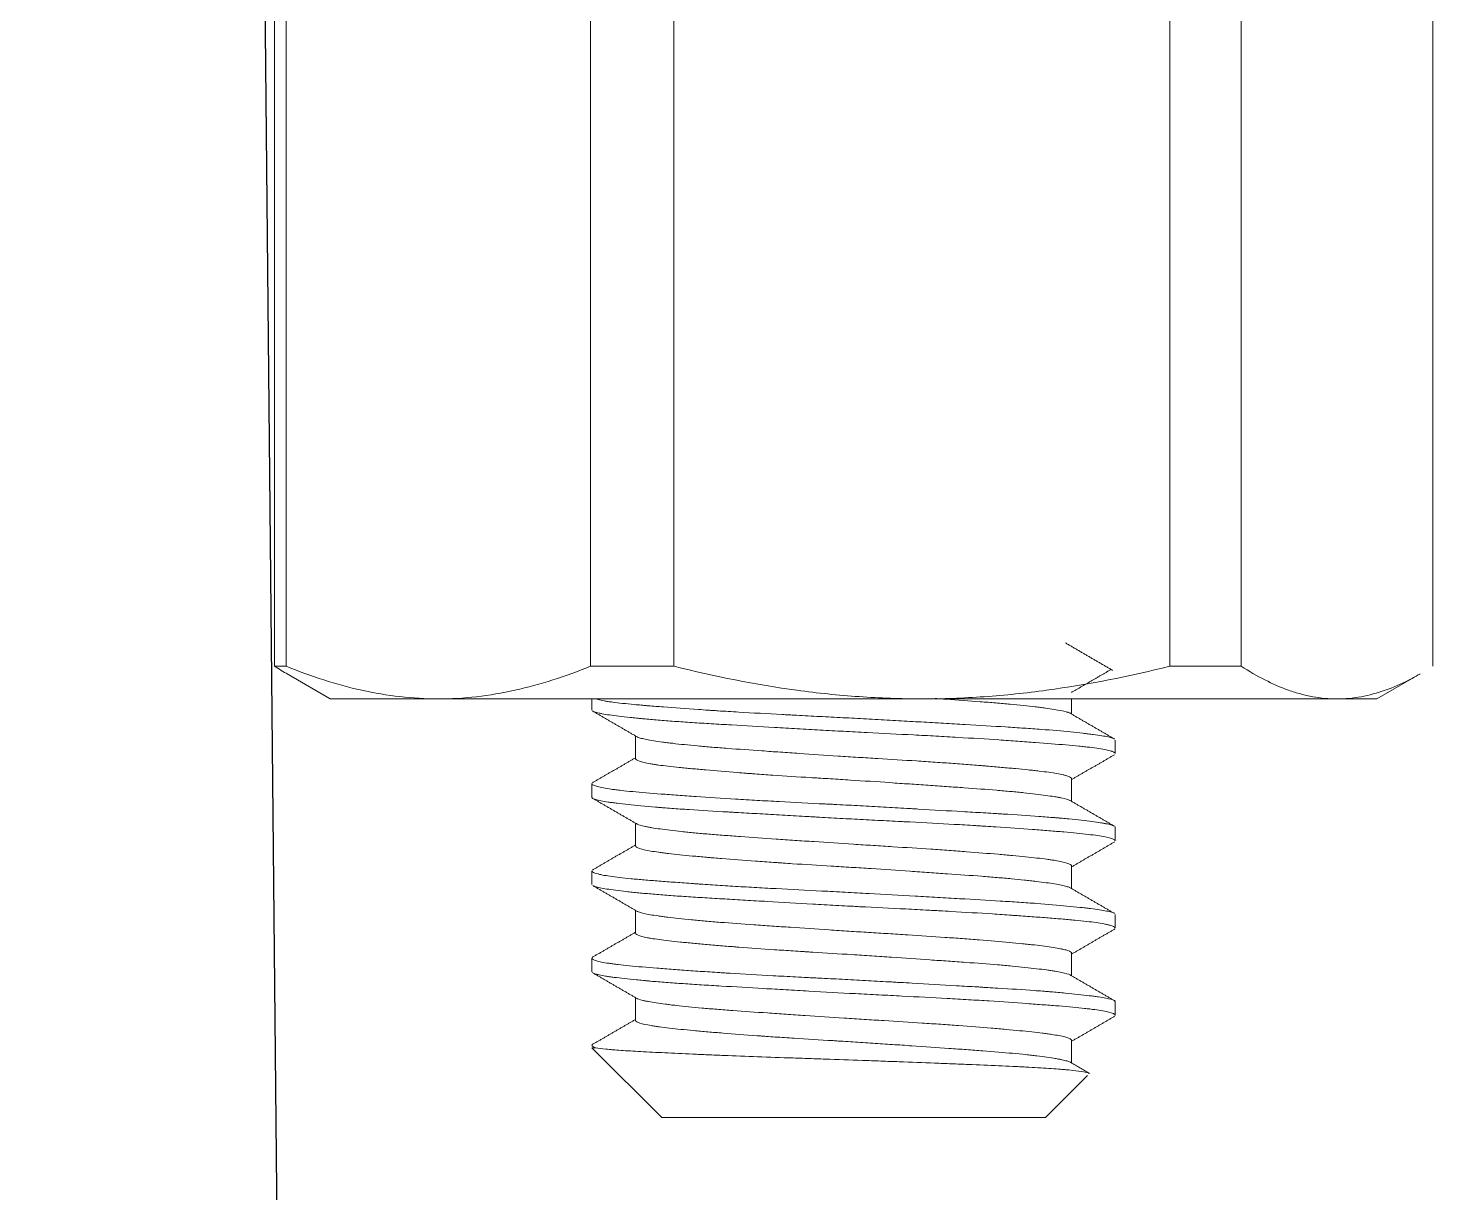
# Model space of a CAD drawing. Header units: millimetres. Extents: x 296 to 1136, y 93 to 687.
# Drawn here: x 674.42 to 690.7, y 269.97 to 283.32 of the extents above; entities that cross this region are included whole.
import ezdxf

# ---------------------------------------------------------------- set-up
doc = ezdxf.new("R2010")
doc.units = ezdxf.units.MM
doc.header["$LTSCALE"] = 0.75
doc.layers.add('DIM', color=3, linetype='Continuous')
doc.styles.get("Standard").update_dxf_attribs({"font": 'arial.ttf'})
doc.dimstyles.new('사본 ISO-25', dxfattribs={"dimtxt": 6, "dimasz": 6, "dimexe": 2.1, "dimexo": 2.1, "dimgap": 2, "dimtad": 1, "dimtih": 1, "dimtoh": 1, "dimdec": 1, "dimdsep": 46, "dimtxsty": 'Standard', "dimcen": 0, "dimclrd": 3, "dimclre": 3, "dimclrt": 4, "dimazin": 2, "dimtp": 0.1, "dimtm": 0.1, "dimtfac": 0.714286, "dimtdec": 1, "dimtmove": 0, "dimatfit": 3, "dimfxl": 1, "dimarcsym": 0})

msp = doc.modelspace()

# ---------------------------------------------------------------- linework, layer by layer
at = {"color": 7, "linetype": 'Continuous', "lineweight": 18}
for p, q in [((677.236, 276.006), (677.236, 295.256)), ((677.371, 276.006), (677.371, 295.256)), ((680.86, 276.006), (680.86, 295.256)), ((681.814, 276.006), (681.814, 295.256)), ((687.501, 276.006), (687.501, 295.256)), ((688.321, 276.006), (688.321, 295.256)), ((690.518, 276.006), (690.518, 295.256)), ((677.236, 276.006), (677.371, 276.006)), ((680.86, 276.006), (681.814, 276.006)), ((687.501, 276.006), (688.321, 276.006)), ((677.877, 275.631), (677.381, 275.917)), ((690.372, 275.917), (689.877, 275.631)), ((679.115, 275.631), (677.877, 275.631)), ((684.658, 275.631), (679.115, 275.631)), ((680.877, 275.503), (680.877, 275.631)), ((689.419, 275.631), (684.658, 275.631)), ((686.377, 275.631), (686.377, 275.456)), ((689.419, 275.631), (689.877, 275.631)), ((681.377, 274.948), (681.377, 275.206)), ((686.877, 275.159), (686.877, 275.004)), ((686.377, 274.715), (686.377, 274.456)), ((680.877, 274.503), (680.877, 274.658)), ((681.377, 273.947), (681.377, 274.206)), ((686.877, 274.159), (686.877, 274.003)), ((680.877, 273.504), (680.877, 273.659)), ((686.377, 273.715), (686.377, 273.456)), ((681.377, 272.948), (681.377, 273.206)), ((686.877, 273.158), (686.877, 273.004)), ((680.877, 272.503), (680.877, 272.659)), ((686.377, 272.714), (686.377, 272.456)), ((681.377, 271.947), (681.377, 272.206)), ((686.877, 272.159), (686.877, 272.004)), ((681.677, 270.831), (680.877, 271.631)), ((680.877, 271.631), (680.921, 271.631)), ((686.377, 271.715), (686.377, 271.456)), ((686.559, 271.313), (686.077, 270.831)), ((683.877, 270.831), (681.677, 270.831)), ((686.077, 270.831), (683.877, 270.831))]:
    msp.add_line(p, q, dxfattribs=at)
for points, degree in [([(686.306, 276.273), (686.576, 276.115), (686.847, 275.958)], 2), ([(677.389, 275.913), (677.338, 275.942), (677.287, 275.973), (677.236, 276.006)], 3), ([(686.829, 275.968), (686.603, 275.837), (686.377, 275.706)], 2), ([(681.396, 275.195), (681.139, 275.344), (680.881, 275.493)], 2), ([(686.354, 275.47), (686.611, 275.32), (686.868, 275.171)], 2), ([(680.883, 274.67), (681.13, 274.813), (681.377, 274.956)], 2), ([(686.867, 274.991), (686.622, 274.848), (686.377, 274.706)], 2), ([(681.394, 274.196), (681.137, 274.345), (680.88, 274.494)], 2), ([(686.36, 274.466), (686.618, 274.316), (686.875, 274.167)], 2), ([(680.882, 273.669), (681.129, 273.813), (681.377, 273.956)], 2), ([(686.874, 273.994), (686.626, 273.85), (686.377, 273.706)], 2), ([(681.401, 273.192), (681.143, 273.342), (680.886, 273.491)], 2), ([(686.353, 273.47), (686.61, 273.321), (686.867, 273.172)], 2), ([(680.88, 272.668), (681.129, 272.812), (681.377, 272.956)], 2), ([(686.872, 272.993), (686.624, 272.849), (686.377, 272.706)], 2), ([(681.393, 272.196), (681.136, 272.346), (680.879, 272.495)], 2), ([(686.36, 272.466), (686.617, 272.317), (686.875, 272.167)], 2), ([(680.885, 271.671), (681.131, 271.814), (681.377, 271.956)], 2), ([(686.87, 271.992), (686.623, 271.849), (686.377, 271.706)], 2), ([(686.355, 271.469), (686.563, 271.348)], 1)]:
    msp.add_open_spline(points, degree=degree, dxfattribs=at)
for points, knots in [([(677.371, 276.006), (677.658, 275.889), (677.947, 275.794), (678.383, 275.698), (678.529, 275.673), (678.821, 275.64), (678.968, 275.631), (679.115, 275.631)], [0, 0, 0, 0, 0.5, 0.5, 0.75, 0.75, 1, 1, 1, 1]), ([(679.115, 275.631), (679.261, 275.631), (679.408, 275.639), (679.702, 275.673), (679.849, 275.698), (680.286, 275.795), (680.574, 275.889), (680.86, 276.006)], [0, 0, 0, 0, 0.25, 0.25, 0.5, 0.5, 1, 1, 1, 1]), ([(681.814, 276.006), (682.283, 275.889), (682.754, 275.794), (683.464, 275.698), (683.702, 275.673), (684.179, 275.64), (684.418, 275.631), (684.658, 275.631)], [0, 0, 0, 0, 0.5, 0.5, 0.75, 0.75, 1, 1, 1, 1]), ([(684.658, 275.631), (684.896, 275.631), (685.135, 275.639), (685.615, 275.673), (685.853, 275.698), (686.565, 275.795), (687.035, 275.889), (687.501, 276.006)], [0, 0, 0, 0, 0.25, 0.25, 0.5, 0.5, 1, 1, 1, 1]), ([(689.419, 275.631), (689.327, 275.631), (689.235, 275.639), (689.096, 275.665), (689.05, 275.675), (688.98, 275.694), (688.957, 275.7), (688.911, 275.715), (688.703, 275.784), (688.499, 275.89), (688.321, 276.006)], [0, 0, 0, 0, 0.25, 0.25, 0.375, 0.375, 0.4375, 0.4375, 0.5, 1, 1, 1, 1]), ([(689.419, 275.631), (689.511, 275.631), (689.604, 275.639), (689.787, 275.673), (689.879, 275.697), (690.062, 275.762), (690.154, 275.802), (690.268, 275.86), (690.291, 275.872), (690.33, 275.893), (690.347, 275.903), (690.364, 275.912)], [0, 0, 0, 0, 0.291365, 0.291365, 0.582729, 0.582729, 0.874094, 0.874094, 0.946935, 0.946935, 1, 1, 1, 1]), ([(686.86, 275.176), (686.856, 275.178), (686.851, 275.18), (686.833, 275.186), (686.816, 275.191), (686.753, 275.204), (686.697, 275.213), (686.607, 275.225), (686.588, 275.228), (686.548, 275.232), (686.527, 275.235), (686.462, 275.242), (686.415, 275.247), (686.266, 275.262), (686.153, 275.272), (685.996, 275.284), (685.964, 275.286), (685.898, 275.291), (685.865, 275.293), (685.763, 275.3), (685.693, 275.305), (685.475, 275.318), (685.321, 275.327), (685.116, 275.339), (685.075, 275.342), (684.992, 275.346), (684.951, 275.349), (684.825, 275.356), (684.654, 275.366), (684.48, 275.376), (684.348, 275.383), (684.303, 275.386), (684.214, 275.391), (684.169, 275.393), (684.034, 275.401), (683.945, 275.406), (683.766, 275.415), (683.588, 275.424), (683.411, 275.433), (683.278, 275.44), (683.234, 275.442), (683.168, 275.446), (683.146, 275.447), (683.103, 275.449), (683.081, 275.45), (682.886, 275.461), (682.72, 275.47), (682.479, 275.484), (682.401, 275.489), (682.304, 275.495), (682.285, 275.497), (682.247, 275.499), (682.228, 275.5), (682.172, 275.504), (682.135, 275.507), (681.954, 275.519), (681.821, 275.529), (681.637, 275.543), (681.578, 275.548), (681.508, 275.553), (681.494, 275.554), (681.467, 275.557), (681.427, 275.56), (681.389, 275.564), (681.266, 275.575), (681.183, 275.584), (681.096, 275.596), (681.071, 275.599), (681.048, 275.603), (681.033, 275.606), (681.026, 275.607), (680.992, 275.613), (680.968, 275.618), (680.938, 275.626), (680.928, 275.629), (680.919, 275.632)], [0, 0, 0, 0, 0.01325, 0.01325, 0.0445, 0.0445, 0.107, 0.107, 0.122625, 0.122625, 0.13825, 0.13825, 0.1695, 0.1695, 0.232, 0.232, 0.247625, 0.247625, 0.26325, 0.26325, 0.2945, 0.2945, 0.357, 0.357, 0.372625, 0.372625, 0.38825, 0.38825, 0.4195, 0.45075, 0.45075, 0.466375, 0.466375, 0.482, 0.482, 0.51325, 0.51325, 0.5445, 0.57575, 0.57575, 0.591375, 0.591375, 0.599187, 0.599187, 0.607, 0.607, 0.6695, 0.6695, 0.70075, 0.70075, 0.708562, 0.708562, 0.716375, 0.716375, 0.732, 0.732, 0.7945, 0.7945, 0.82575, 0.82575, 0.833562, 0.833562, 0.841375, 0.857, 0.857, 0.9195, 0.9195, 0.935125, 0.942938, 0.942938, 0.95075, 0.95075, 0.982, 0.982, 1, 1, 1, 1]), ([(686.357, 275.468), (686.356, 275.468), (686.356, 275.468), (686.35, 275.471), (686.344, 275.473), (686.334, 275.477), (686.331, 275.478), (686.323, 275.48), (686.319, 275.481), (686.281, 275.492), (686.234, 275.501), (686.145, 275.515), (686.112, 275.52), (686.057, 275.528), (686.038, 275.53), (685.999, 275.535), (685.979, 275.538), (685.873, 275.55), (685.778, 275.56), (685.62, 275.575), (685.565, 275.58), (685.449, 275.589), (685.389, 275.594), (685.203, 275.608), (685.073, 275.617), (684.901, 275.629), (684.866, 275.631), (684.824, 275.634), (684.817, 275.635), (684.811, 275.635)], [0, 0, 0, 0, 0.004806, 0.004806, 0.047732, 0.047732, 0.069195, 0.069195, 0.090658, 0.090658, 0.262362, 0.262362, 0.348213, 0.348213, 0.391139, 0.391139, 0.434065, 0.434065, 0.605769, 0.605769, 0.69162, 0.69162, 0.777472, 0.777472, 0.949176, 0.949176, 0.992102, 0.992102, 1, 1, 1, 1]), ([(680.889, 275.489), (680.898, 275.484), (680.912, 275.479), (680.939, 275.472), (680.953, 275.468), (680.969, 275.465), (680.981, 275.462), (680.987, 275.461), (681.018, 275.456), (681.047, 275.451), (681.143, 275.437), (681.222, 275.427), (681.339, 275.415), (681.363, 275.413), (681.401, 275.409), (681.414, 275.408), (681.44, 275.405), (681.506, 275.399), (681.576, 275.393), (681.695, 275.383), (681.757, 275.378), (681.887, 275.369), (681.955, 275.364), (682.061, 275.357), (682.097, 275.355), (682.171, 275.35), (682.208, 275.348), (682.321, 275.341), (682.398, 275.337), (682.635, 275.323), (682.799, 275.314), (683.014, 275.301), (683.058, 275.299), (683.145, 275.294), (683.188, 275.291), (683.319, 275.284), (683.495, 275.274), (683.673, 275.264), (683.852, 275.254), (683.941, 275.249), (684.212, 275.235), (684.389, 275.227), (684.65, 275.213), (684.736, 275.209), (684.863, 275.202), (684.905, 275.199), (684.99, 275.195), (685.031, 275.192), (685.238, 275.18), (685.395, 275.171), (685.617, 275.156), (685.689, 275.151), (685.794, 275.143), (685.828, 275.141), (685.896, 275.136), (685.929, 275.133), (686.091, 275.121), (686.207, 275.112), (686.364, 275.099), (686.413, 275.094), (686.482, 275.087), (686.504, 275.085), (686.546, 275.08), (686.566, 275.078), (686.663, 275.066), (686.725, 275.057), (686.795, 275.042), (686.815, 275.037), (686.834, 275.031), (686.838, 275.029), (686.845, 275.027), (686.855, 275.023), (686.862, 275.019), (686.873, 275.012), (686.877, 275.008), (686.877, 275.003)], [0, 0, 0, 0, 0.032895, 0.032895, 0.04758, 0.054922, 0.054922, 0.062265, 0.062265, 0.091635, 0.091635, 0.150376, 0.150376, 0.165061, 0.165061, 0.172404, 0.172404, 0.179746, 0.209116, 0.209116, 0.238487, 0.238487, 0.267857, 0.267857, 0.282542, 0.282542, 0.297227, 0.297227, 0.326598, 0.326598, 0.385338, 0.385338, 0.400023, 0.400023, 0.414709, 0.414709, 0.444079, 0.473449, 0.473449, 0.50282, 0.50282, 0.56156, 0.56156, 0.590931, 0.590931, 0.605616, 0.605616, 0.620301, 0.620301, 0.679041, 0.679041, 0.708412, 0.708412, 0.723097, 0.723097, 0.737782, 0.737782, 0.796523, 0.796523, 0.825893, 0.825893, 0.840578, 0.840578, 0.855263, 0.855263, 0.914004, 0.914004, 0.943374, 0.943374, 0.950717, 0.950717, 0.958059, 0.972745, 0.972745, 1, 1, 1, 1]), ([(681.391, 275.197), (681.394, 275.196), (681.397, 275.194), (681.406, 275.19), (681.412, 275.188), (681.426, 275.183), (681.434, 275.181), (681.477, 275.169), (681.525, 275.16), (681.615, 275.146), (681.648, 275.141), (681.703, 275.134), (681.722, 275.131), (681.762, 275.126), (681.782, 275.124), (681.888, 275.111), (681.983, 275.101), (682.142, 275.087), (682.197, 275.082), (682.313, 275.072), (682.373, 275.068), (682.558, 275.054), (682.689, 275.045), (682.86, 275.033), (682.895, 275.03), (682.965, 275.025), (683.001, 275.023), (683.109, 275.016), (683.181, 275.011), (683.4, 274.996), (683.549, 274.986), (683.738, 274.973), (683.776, 274.971), (683.852, 274.966), (683.89, 274.963), (684.004, 274.956), (684.079, 274.951), (684.304, 274.938), (684.452, 274.929), (684.634, 274.917), (684.67, 274.914), (684.742, 274.91), (684.777, 274.907), (684.883, 274.9), (685.02, 274.891), (685.15, 274.881), (685.246, 274.873), (685.293, 274.87), (685.34, 274.866), (685.371, 274.863), (685.386, 274.862), (685.461, 274.856), (685.519, 274.851), (685.63, 274.841), (685.683, 274.836), (685.784, 274.827), (685.832, 274.822), (685.9, 274.815), (685.922, 274.813), (685.954, 274.809), (685.965, 274.808), (685.985, 274.806), (685.996, 274.805), (686.085, 274.794), (686.152, 274.785), (686.234, 274.77), (686.264, 274.764), (686.29, 274.758), (686.299, 274.755), (686.304, 274.754), (686.317, 274.75), (686.325, 274.748), (686.361, 274.735), (686.376, 274.725), (686.377, 274.715), (686.377, 274.715), (686.377, 274.715)], [0, 0, 0, 0, 0.010297, 0.010297, 0.025264, 0.025264, 0.04023, 0.04023, 0.100096, 0.100096, 0.130029, 0.130029, 0.144995, 0.144995, 0.159962, 0.159962, 0.219828, 0.219828, 0.249761, 0.249761, 0.279694, 0.279694, 0.339559, 0.339559, 0.354526, 0.354526, 0.369492, 0.369492, 0.399425, 0.399425, 0.459291, 0.459291, 0.474258, 0.474258, 0.489224, 0.489224, 0.519157, 0.519157, 0.579023, 0.579023, 0.593989, 0.593989, 0.608956, 0.608956, 0.638889, 0.668822, 0.668822, 0.683788, 0.691271, 0.691271, 0.698755, 0.698755, 0.728688, 0.728688, 0.758621, 0.758621, 0.788553, 0.788553, 0.80352, 0.80352, 0.811003, 0.811003, 0.818486, 0.818486, 0.878352, 0.878352, 0.908285, 0.915768, 0.915768, 0.923252, 0.923252, 0.938218, 0.938218, 0.998084, 0.998084, 1, 1, 1, 1]), ([(686.366, 274.463), (686.363, 274.464), (686.36, 274.466), (686.337, 274.477), (686.304, 274.486), (686.246, 274.498), (686.234, 274.5), (686.207, 274.505), (686.193, 274.508), (686.148, 274.515), (686.115, 274.52), (686.008, 274.535), (685.925, 274.545), (685.806, 274.557), (685.782, 274.56), (685.731, 274.565), (685.705, 274.567), (685.626, 274.574), (685.571, 274.579), (685.4, 274.593), (685.277, 274.602), (685.112, 274.614), (685.079, 274.617), (685.011, 274.621), (684.977, 274.624), (684.874, 274.631), (684.734, 274.641), (684.59, 274.65), (684.48, 274.658), (684.443, 274.66), (684.369, 274.665), (684.331, 274.668), (684.142, 274.681), (683.991, 274.691), (683.764, 274.705), (683.689, 274.71), (683.575, 274.717), (683.538, 274.719), (683.481, 274.723), (683.462, 274.724), (683.424, 274.726), (683.405, 274.727), (683.237, 274.738), (683.092, 274.747), (682.881, 274.761), (682.795, 274.767), (682.71, 274.774), (682.676, 274.776), (682.66, 274.777), (682.61, 274.781), (682.577, 274.784), (682.416, 274.796), (682.296, 274.806), (682.129, 274.821), (682.075, 274.826), (682.011, 274.832), (681.998, 274.833), (681.973, 274.835), (681.936, 274.839), (681.901, 274.842), (681.787, 274.854), (681.708, 274.863), (681.623, 274.875), (681.607, 274.877), (681.576, 274.882), (681.561, 274.885), (681.519, 274.892), (681.495, 274.897), (681.432, 274.912), (681.404, 274.922), (681.385, 274.935), (681.382, 274.937), (681.378, 274.942), (681.377, 274.944), (681.377, 274.947), (681.377, 274.948), (681.377, 274.948)], [0, 0, 0, 0, 0.010994, 0.010994, 0.070745, 0.070745, 0.085683, 0.085683, 0.100621, 0.100621, 0.130497, 0.130497, 0.190248, 0.190248, 0.205186, 0.205186, 0.220124, 0.220124, 0.25, 0.25, 0.309751, 0.309751, 0.324689, 0.324689, 0.339627, 0.339627, 0.369502, 0.399378, 0.399378, 0.414316, 0.414316, 0.429254, 0.429254, 0.489005, 0.489005, 0.518881, 0.518881, 0.533819, 0.533819, 0.541288, 0.541288, 0.548757, 0.548757, 0.608508, 0.608508, 0.638384, 0.645853, 0.645853, 0.653322, 0.653322, 0.66826, 0.66826, 0.728011, 0.728011, 0.757887, 0.757887, 0.765356, 0.765356, 0.772825, 0.787763, 0.787763, 0.847514, 0.847514, 0.862452, 0.862452, 0.87739, 0.87739, 0.907265, 0.907265, 0.967017, 0.967017, 0.981955, 0.981955, 0.996893, 0.996893, 1, 1, 1, 1]), ([(686.866, 274.172), (686.853, 274.181), (686.826, 274.189), (686.776, 274.199), (686.758, 274.203), (686.738, 274.206), (686.724, 274.208), (686.716, 274.21), (686.679, 274.215), (686.646, 274.22), (686.535, 274.234), (686.447, 274.244), (686.32, 274.257), (686.294, 274.259), (686.253, 274.263), (686.239, 274.264), (686.211, 274.267), (686.139, 274.273), (686.064, 274.279), (685.875, 274.293), (685.738, 274.302), (685.572, 274.312), (685.553, 274.314), (685.516, 274.316), (685.497, 274.317), (685.44, 274.32), (685.401, 274.323), (685.284, 274.33), (685.204, 274.334), (684.961, 274.348), (684.793, 274.358), (684.596, 274.369), (684.574, 274.37), (684.53, 274.373), (684.464, 274.377), (684.398, 274.381), (684.265, 274.388), (684.176, 274.393), (683.999, 274.403), (683.909, 274.408), (683.775, 274.415), (683.708, 274.418), (683.641, 274.422), (683.596, 274.424), (683.573, 274.425), (683.371, 274.435), (683.196, 274.444), (682.939, 274.458), (682.855, 274.463), (682.73, 274.47), (682.688, 274.472), (682.606, 274.477), (682.565, 274.479), (682.364, 274.491), (682.213, 274.501), (681.999, 274.516), (681.93, 274.521), (681.83, 274.528), (681.797, 274.531), (681.733, 274.536), (681.702, 274.538), (681.55, 274.55), (681.441, 274.559), (681.297, 274.572), (681.253, 274.577), (681.191, 274.584), (681.171, 274.586), (681.133, 274.591), (681.115, 274.593), (681.031, 274.605), (680.978, 274.615), (680.923, 274.63), (680.908, 274.635), (680.887, 274.645), (680.881, 274.65), (680.877, 274.656), (680.877, 274.658), (680.877, 274.66)], [0, 0, 0, 0, 0.05337, 0.05337, 0.068, 0.075315, 0.075315, 0.082631, 0.082631, 0.111891, 0.111891, 0.170411, 0.170411, 0.185042, 0.185042, 0.192357, 0.192357, 0.199672, 0.228932, 0.228932, 0.287453, 0.287453, 0.294768, 0.294768, 0.302083, 0.302083, 0.316713, 0.316713, 0.345973, 0.345973, 0.404494, 0.404494, 0.411809, 0.411809, 0.419124, 0.433754, 0.433754, 0.463014, 0.463014, 0.492275, 0.492275, 0.506905, 0.51422, 0.51422, 0.521535, 0.521535, 0.580055, 0.580055, 0.609316, 0.609316, 0.623946, 0.623946, 0.638576, 0.638576, 0.697097, 0.697097, 0.726357, 0.726357, 0.740987, 0.740987, 0.755617, 0.755617, 0.814138, 0.814138, 0.843398, 0.843398, 0.858028, 0.858028, 0.872658, 0.872658, 0.931179, 0.931179, 0.960439, 0.960439, 0.9897, 0.9897, 1, 1, 1, 1]), ([(680.877, 274.504), (680.877, 274.501), (680.877, 274.499), (680.881, 274.494), (680.884, 274.492), (680.895, 274.485), (680.907, 274.48), (680.954, 274.467), (681, 274.458), (681.078, 274.446), (681.095, 274.444), (681.121, 274.44), (681.13, 274.439), (681.148, 274.437), (681.196, 274.431), (681.248, 274.425), (681.384, 274.41), (681.488, 274.4), (681.62, 274.389), (681.635, 274.388), (681.666, 274.385), (681.681, 274.384), (681.727, 274.38), (681.759, 274.378), (681.856, 274.371), (681.923, 274.366), (682.131, 274.353), (682.279, 274.344), (682.457, 274.333), (682.477, 274.332), (682.517, 274.33), (682.578, 274.326), (682.639, 274.323), (682.762, 274.316), (682.928, 274.306), (683.1, 274.296), (683.231, 274.289), (683.296, 274.285), (683.363, 274.281), (683.407, 274.279), (683.43, 274.278), (683.541, 274.271), (683.631, 274.266), (683.809, 274.256), (683.898, 274.252), (684.076, 274.242), (684.165, 274.238), (684.299, 274.231), (684.343, 274.229), (684.41, 274.225), (684.432, 274.224), (684.476, 274.222), (684.499, 274.221), (684.696, 274.211), (684.866, 274.202), (685.113, 274.188), (685.194, 274.183), (685.294, 274.177), (685.314, 274.175), (685.353, 274.173), (685.373, 274.172), (685.431, 274.168), (685.469, 274.166), (685.658, 274.153), (685.798, 274.143), (685.994, 274.129), (686.056, 274.124), (686.146, 274.117), (686.176, 274.115), (686.232, 274.11), (686.26, 274.108), (686.393, 274.096), (686.486, 274.087), (686.605, 274.073), (686.641, 274.069), (686.707, 274.059), (686.735, 274.054), (686.809, 274.039), (686.843, 274.029), (686.866, 274.017), (686.869, 274.014), (686.875, 274.01), (686.876, 274.007), (686.877, 274.004), (686.877, 274.004), (686.877, 274.004)], [0, 0, 0, 0, 0.014256, 0.014256, 0.028513, 0.028513, 0.057026, 0.057026, 0.114051, 0.114051, 0.128307, 0.128307, 0.135436, 0.135436, 0.142564, 0.171077, 0.171077, 0.228102, 0.228102, 0.23523, 0.23523, 0.242359, 0.242359, 0.256615, 0.256615, 0.285128, 0.285128, 0.342153, 0.342153, 0.349281, 0.349281, 0.35641, 0.370666, 0.370666, 0.399179, 0.427691, 0.427691, 0.441948, 0.449076, 0.449076, 0.456204, 0.456204, 0.484717, 0.484717, 0.51323, 0.51323, 0.541743, 0.541743, 0.555999, 0.555999, 0.563127, 0.563127, 0.570255, 0.570255, 0.627281, 0.627281, 0.655794, 0.655794, 0.662922, 0.662922, 0.67005, 0.67005, 0.684306, 0.684306, 0.741332, 0.741332, 0.769845, 0.769845, 0.784101, 0.784101, 0.798357, 0.798357, 0.855383, 0.855383, 0.883896, 0.883896, 0.912408, 0.912408, 0.969434, 0.969434, 0.98369, 0.98369, 0.997947, 0.997947, 1, 1, 1, 1]), ([(681.387, 274.2), (681.389, 274.198), (681.392, 274.197), (681.412, 274.187), (681.443, 274.177), (681.499, 274.166), (681.511, 274.163), (681.537, 274.159), (681.551, 274.156), (681.594, 274.149), (681.626, 274.144), (681.73, 274.13), (681.812, 274.12), (681.929, 274.107), (681.953, 274.105), (682.003, 274.1), (682.028, 274.097), (682.105, 274.09), (682.159, 274.085), (682.272, 274.076), (682.33, 274.071), (682.422, 274.064), (682.453, 274.062), (682.516, 274.057), (682.548, 274.055), (682.711, 274.043), (682.846, 274.034), (683.058, 274.019), (683.129, 274.014), (683.239, 274.007), (683.276, 274.004), (683.35, 273.999), (683.387, 273.997), (683.574, 273.984), (683.724, 273.974), (683.95, 273.96), (684.025, 273.955), (684.139, 273.948), (684.177, 273.945), (684.253, 273.941), (684.29, 273.938), (684.476, 273.927), (684.621, 273.918), (684.798, 273.906), (684.833, 273.904), (684.902, 273.899), (684.937, 273.896), (685.04, 273.889), (685.107, 273.884), (685.3, 273.869), (685.421, 273.859), (685.563, 273.847), (685.591, 273.844), (685.646, 273.839), (685.672, 273.837), (685.751, 273.83), (685.8, 273.825), (685.939, 273.811), (686.021, 273.802), (686.1, 273.792), (686.109, 273.79), (686.126, 273.788), (686.134, 273.787), (686.158, 273.783), (686.173, 273.781), (686.217, 273.773), (686.242, 273.769), (686.309, 273.754), (686.341, 273.744), (686.361, 273.732), (686.363, 273.731), (686.367, 273.729), (686.372, 273.725), (686.375, 273.721), (686.376, 273.718), (686.377, 273.716), (686.377, 273.715)], [0, 0, 0, 0, 0.008588, 0.008588, 0.068225, 0.068225, 0.083135, 0.083135, 0.098044, 0.098044, 0.127863, 0.127863, 0.1875, 0.1875, 0.202409, 0.202409, 0.217319, 0.217319, 0.247137, 0.247137, 0.276956, 0.276956, 0.291865, 0.291865, 0.306775, 0.306775, 0.366412, 0.366412, 0.396231, 0.396231, 0.41114, 0.41114, 0.42605, 0.42605, 0.485687, 0.485687, 0.515506, 0.515506, 0.530415, 0.530415, 0.545324, 0.545324, 0.604962, 0.604962, 0.619871, 0.619871, 0.63478, 0.63478, 0.664599, 0.664599, 0.724236, 0.724236, 0.739146, 0.739146, 0.754055, 0.754055, 0.783874, 0.783874, 0.843511, 0.843511, 0.850966, 0.850966, 0.85842, 0.85842, 0.87333, 0.87333, 0.903149, 0.903149, 0.962786, 0.962786, 0.970241, 0.970241, 0.977695, 0.992605, 0.992605, 1, 1, 1, 1]), ([(686.357, 273.468), (686.348, 273.472), (686.335, 273.477), (686.311, 273.483), (686.302, 273.486), (686.283, 273.49), (686.272, 273.493), (686.237, 273.5), (686.211, 273.505), (686.124, 273.519), (686.053, 273.529), (685.948, 273.541), (685.926, 273.544), (685.882, 273.549), (685.859, 273.551), (685.788, 273.559), (685.738, 273.564), (685.634, 273.574), (685.579, 273.578), (685.494, 273.586), (685.464, 273.588), (685.405, 273.593), (685.374, 273.595), (685.219, 273.607), (685.089, 273.616), (684.884, 273.63), (684.815, 273.635), (684.707, 273.642), (684.671, 273.645), (684.598, 273.65), (684.562, 273.652), (684.378, 273.665), (684.229, 273.675), (684.002, 273.69), (683.926, 273.695), (683.812, 273.702), (683.773, 273.705), (683.697, 273.709), (683.659, 273.712), (683.47, 273.723), (683.322, 273.732), (683.14, 273.744), (683.086, 273.748), (683.032, 273.751), (682.996, 273.754), (682.978, 273.755), (682.889, 273.761), (682.819, 273.766), (682.617, 273.78), (682.488, 273.79), (682.337, 273.803), (682.307, 273.805), (682.263, 273.809), (682.248, 273.81), (682.219, 273.813), (682.205, 273.814), (682.135, 273.82), (682.081, 273.825), (681.928, 273.839), (681.837, 273.848), (681.736, 273.86), (681.716, 273.863), (681.679, 273.867), (681.661, 273.87), (681.609, 273.877), (681.579, 273.882), (681.495, 273.896), (681.453, 273.906), (681.409, 273.921), (681.397, 273.926), (681.382, 273.936), (681.378, 273.941), (681.377, 273.947), (681.377, 273.948), (681.377, 273.949)], [0, 0, 0, 0, 0.02944, 0.02944, 0.044523, 0.044523, 0.059605, 0.059605, 0.089769, 0.089769, 0.150097, 0.150097, 0.165179, 0.165179, 0.180261, 0.180261, 0.210425, 0.210425, 0.240589, 0.240589, 0.255671, 0.255671, 0.270753, 0.270753, 0.331082, 0.331082, 0.361246, 0.361246, 0.376328, 0.376328, 0.39141, 0.39141, 0.451738, 0.451738, 0.481902, 0.481902, 0.496984, 0.496984, 0.512066, 0.512066, 0.572395, 0.572395, 0.587477, 0.595018, 0.595018, 0.602559, 0.602559, 0.632723, 0.632723, 0.693051, 0.693051, 0.708133, 0.708133, 0.715674, 0.715674, 0.723215, 0.723215, 0.753379, 0.753379, 0.813708, 0.813708, 0.82879, 0.82879, 0.843872, 0.843872, 0.874036, 0.874036, 0.934364, 0.934364, 0.964528, 0.964528, 0.994692, 0.994692, 1, 1, 1, 1]), ([(686.858, 273.177), (686.852, 273.179), (686.844, 273.182), (686.827, 273.188), (686.818, 273.19), (686.799, 273.194), (686.788, 273.197), (686.731, 273.208), (686.67, 273.217), (686.575, 273.229), (686.555, 273.232), (686.514, 273.236), (686.492, 273.239), (686.424, 273.246), (686.375, 273.251), (686.22, 273.266), (686.104, 273.276), (685.944, 273.288), (685.911, 273.29), (685.844, 273.295), (685.809, 273.297), (685.705, 273.304), (685.633, 273.309), (685.411, 273.322), (685.255, 273.331), (685.05, 273.343), (685.008, 273.346), (684.924, 273.35), (684.881, 273.353), (684.754, 273.36), (684.668, 273.365), (684.408, 273.38), (684.231, 273.39), (684.006, 273.402), (683.961, 273.405), (683.871, 273.41), (683.826, 273.412), (683.691, 273.419), (683.602, 273.424), (683.337, 273.437), (683.162, 273.446), (682.946, 273.458), (682.903, 273.46), (682.819, 273.465), (682.777, 273.467), (682.653, 273.474), (682.491, 273.483), (682.336, 273.493), (682.223, 273.501), (682.167, 273.504), (682.112, 273.508), (682.076, 273.511), (682.058, 273.512), (681.969, 273.518), (681.901, 273.523), (681.77, 273.533), (681.707, 273.538), (681.588, 273.547), (681.531, 273.551), (681.45, 273.558), (681.424, 273.56), (681.386, 273.564), (681.373, 273.565), (681.349, 273.567), (681.337, 273.568), (681.23, 273.579), (681.15, 273.588), (681.052, 273.602), (681.023, 273.607), (680.992, 273.613), (680.986, 273.615), (680.974, 273.617), (680.968, 273.618), (680.952, 273.622), (680.942, 273.625), (680.899, 273.637), (680.88, 273.647), (680.877, 273.658), (680.877, 273.659), (680.877, 273.66)], [0, 0, 0, 0, 0.01914, 0.01914, 0.033908, 0.033908, 0.048677, 0.048677, 0.107751, 0.107751, 0.122519, 0.122519, 0.137287, 0.137287, 0.166824, 0.166824, 0.225898, 0.225898, 0.240666, 0.240666, 0.255435, 0.255435, 0.284972, 0.284972, 0.344045, 0.344045, 0.358814, 0.358814, 0.373582, 0.373582, 0.403119, 0.403119, 0.462193, 0.462193, 0.476961, 0.476961, 0.491729, 0.491729, 0.521266, 0.521266, 0.58034, 0.58034, 0.595108, 0.595108, 0.609877, 0.609877, 0.639414, 0.66895, 0.66895, 0.683719, 0.691103, 0.691103, 0.698487, 0.698487, 0.728024, 0.728024, 0.757561, 0.757561, 0.787098, 0.787098, 0.801866, 0.801866, 0.80925, 0.80925, 0.816635, 0.816635, 0.875708, 0.875708, 0.905245, 0.905245, 0.912629, 0.912629, 0.920014, 0.920014, 0.934782, 0.934782, 0.993856, 0.993856, 1, 1, 1, 1]), ([(680.893, 273.487), (680.898, 273.484), (680.906, 273.481), (680.922, 273.476), (680.93, 273.474), (680.949, 273.469), (680.959, 273.467), (680.992, 273.46), (681.018, 273.456), (681.107, 273.442), (681.181, 273.432), (681.293, 273.42), (681.316, 273.417), (681.364, 273.412), (681.389, 273.41), (681.466, 273.402), (681.575, 273.393), (681.695, 273.383), (681.822, 273.373), (681.888, 273.369), (681.992, 273.362), (682.027, 273.359), (682.099, 273.355), (682.135, 273.353), (682.246, 273.346), (682.397, 273.337), (682.556, 273.328), (682.678, 273.321), (682.72, 273.318), (682.803, 273.313), (682.846, 273.311), (683.058, 273.299), (683.231, 273.289), (683.496, 273.274), (683.584, 273.269), (683.719, 273.261), (683.764, 273.259), (683.831, 273.255), (683.854, 273.254), (683.899, 273.252), (683.922, 273.25), (684.124, 273.24), (684.301, 273.231), (684.563, 273.218), (684.65, 273.213), (684.758, 273.207), (684.78, 273.206), (684.822, 273.204), (684.844, 273.203), (684.908, 273.199), (684.95, 273.197), (685.158, 273.185), (685.317, 273.175), (685.544, 273.161), (685.618, 273.156), (685.708, 273.149), (685.726, 273.148), (685.761, 273.146), (685.813, 273.142), (685.864, 273.138), (685.963, 273.131), (686.027, 273.126), (686.147, 273.117), (686.204, 273.112), (686.286, 273.106), (686.326, 273.102), (686.364, 273.099), (686.389, 273.096), (686.401, 273.095), (686.461, 273.09), (686.506, 273.085), (686.628, 273.071), (686.695, 273.062), (686.76, 273.049), (686.772, 273.047), (686.789, 273.043), (686.794, 273.042), (686.804, 273.039), (686.829, 273.033), (686.861, 273.022), (686.873, 273.012), (686.876, 273.006), (686.877, 273.004), (686.877, 273.003)], [0, 0, 0, 0, 0.018867, 0.018867, 0.033608, 0.033608, 0.048349, 0.048349, 0.07783, 0.07783, 0.136792, 0.136792, 0.151532, 0.151532, 0.166273, 0.166273, 0.195754, 0.225235, 0.225235, 0.254716, 0.254716, 0.269457, 0.269457, 0.284197, 0.284197, 0.313678, 0.34316, 0.34316, 0.3579, 0.3579, 0.372641, 0.372641, 0.431603, 0.431603, 0.461084, 0.461084, 0.475825, 0.475825, 0.483195, 0.483195, 0.490565, 0.490565, 0.549527, 0.549527, 0.579008, 0.579008, 0.586379, 0.586379, 0.593749, 0.593749, 0.608489, 0.608489, 0.667452, 0.667452, 0.696933, 0.696933, 0.704303, 0.704303, 0.711673, 0.726414, 0.726414, 0.755895, 0.755895, 0.785376, 0.785376, 0.800117, 0.807487, 0.807487, 0.814857, 0.814857, 0.844338, 0.844338, 0.9033, 0.9033, 0.918041, 0.918041, 0.925411, 0.925411, 0.932782, 0.962263, 0.991744, 0.991744, 1, 1, 1, 1]), ([(681.396, 273.195), (681.398, 273.194), (681.4, 273.193), (681.408, 273.19), (681.414, 273.187), (681.449, 273.176), (681.491, 273.167), (681.572, 273.152), (681.603, 273.148), (681.645, 273.142), (681.654, 273.14), (681.672, 273.138), (681.699, 273.134), (681.727, 273.13), (681.826, 273.118), (681.916, 273.108), (682.043, 273.096), (682.069, 273.093), (682.122, 273.088), (682.149, 273.086), (682.233, 273.079), (682.291, 273.074), (682.47, 273.06), (682.597, 273.051), (682.766, 273.039), (682.8, 273.037), (682.869, 273.032), (682.904, 273.03), (683.01, 273.022), (683.081, 273.017), (683.297, 273.003), (683.445, 272.993), (683.634, 272.98), (683.672, 272.978), (683.748, 272.973), (683.786, 272.97), (683.899, 272.963), (683.975, 272.958), (684.125, 272.949), (684.2, 272.944), (684.349, 272.935), (684.423, 272.93), (684.645, 272.916), (684.787, 272.907), (684.992, 272.892), (685.059, 272.888), (685.158, 272.88), (685.19, 272.878), (685.254, 272.873), (685.286, 272.87), (685.441, 272.858), (685.556, 272.848), (685.714, 272.833), (685.765, 272.829), (685.837, 272.822), (685.86, 272.819), (685.906, 272.814), (685.928, 272.812), (686.034, 272.801), (686.106, 272.791), (686.197, 272.777), (686.224, 272.772), (686.254, 272.766), (686.26, 272.765), (686.272, 272.762), (686.288, 272.758), (686.302, 272.755), (686.345, 272.742), (686.366, 272.732), (686.376, 272.72), (686.377, 272.717), (686.377, 272.715)], [0, 0, 0, 0, 0.006623, 0.006623, 0.021676, 0.021676, 0.081888, 0.081888, 0.111994, 0.111994, 0.119521, 0.119521, 0.127047, 0.1421, 0.1421, 0.202312, 0.202312, 0.217365, 0.217365, 0.232418, 0.232418, 0.262524, 0.262524, 0.322736, 0.322736, 0.337789, 0.337789, 0.352842, 0.352842, 0.382948, 0.382948, 0.44316, 0.44316, 0.458213, 0.458213, 0.473266, 0.473266, 0.503372, 0.503372, 0.533478, 0.533478, 0.563584, 0.563584, 0.623796, 0.623796, 0.653902, 0.653902, 0.668955, 0.668955, 0.684008, 0.684008, 0.74422, 0.74422, 0.774326, 0.774326, 0.789379, 0.789379, 0.804432, 0.804432, 0.864644, 0.864644, 0.89475, 0.89475, 0.902276, 0.902276, 0.909803, 0.924856, 0.924856, 0.985068, 0.985068, 1, 1, 1, 1]), ([(686.364, 272.464), (686.363, 272.465), (686.361, 272.466), (686.341, 272.476), (686.309, 272.485), (686.241, 272.499), (686.215, 272.504), (686.172, 272.511), (686.156, 272.514), (686.124, 272.518), (686.107, 272.521), (686.018, 272.533), (685.936, 272.543), (685.795, 272.558), (685.746, 272.563), (685.667, 272.571), (685.64, 272.573), (685.585, 272.578), (685.557, 272.58), (685.414, 272.592), (685.292, 272.601), (685.097, 272.615), (685.03, 272.62), (684.892, 272.63), (684.822, 272.634), (684.609, 272.649), (684.463, 272.659), (684.276, 272.672), (684.239, 272.674), (684.163, 272.679), (684.125, 272.682), (684.011, 272.689), (683.935, 272.694), (683.708, 272.709), (683.557, 272.718), (683.389, 272.728), (683.37, 272.73), (683.332, 272.732), (683.314, 272.733), (683.258, 272.737), (683.221, 272.739), (683.111, 272.746), (683.04, 272.751), (682.828, 272.765), (682.693, 272.775), (682.546, 272.786), (682.53, 272.787), (682.498, 272.79), (682.45, 272.793), (682.404, 272.797), (682.313, 272.805), (682.255, 272.81), (682.143, 272.82), (682.089, 272.824), (682.012, 272.832), (681.987, 272.834), (681.938, 272.839), (681.914, 272.841), (681.798, 272.853), (681.717, 272.862), (681.614, 272.876), (681.583, 272.881), (681.541, 272.888), (681.527, 272.891), (681.502, 272.896), (681.491, 272.898), (681.436, 272.911), (681.407, 272.921), (681.383, 272.936), (681.378, 272.941), (681.377, 272.946), (681.377, 272.947), (681.377, 272.948)], [0, 0, 0, 0, 0.006704, 0.006704, 0.06657, 0.06657, 0.096503, 0.096503, 0.11147, 0.11147, 0.126436, 0.126436, 0.186302, 0.186302, 0.216235, 0.216235, 0.231202, 0.231202, 0.246168, 0.246168, 0.306034, 0.306034, 0.335967, 0.335967, 0.3659, 0.3659, 0.425766, 0.425766, 0.440732, 0.440732, 0.455699, 0.455699, 0.485632, 0.485632, 0.545497, 0.545497, 0.552981, 0.552981, 0.560464, 0.560464, 0.57543, 0.57543, 0.605363, 0.605363, 0.665229, 0.665229, 0.672712, 0.672712, 0.680196, 0.695162, 0.695162, 0.725095, 0.725095, 0.755028, 0.755028, 0.769994, 0.769994, 0.784961, 0.784961, 0.844827, 0.844827, 0.87476, 0.87476, 0.889726, 0.889726, 0.904693, 0.904693, 0.964559, 0.964559, 0.994491, 0.994491, 1, 1, 1, 1]), ([(686.877, 272.16), (686.877, 272.16), (686.877, 272.16), (686.877, 272.162), (686.876, 272.164), (686.871, 272.169), (686.868, 272.171), (686.848, 272.183), (686.815, 272.192), (686.744, 272.205), (686.716, 272.21), (686.676, 272.216), (686.668, 272.217), (686.651, 272.219), (686.642, 272.22), (686.616, 272.224), (686.597, 272.226), (686.499, 272.238), (686.408, 272.248), (686.25, 272.263), (686.194, 272.268), (686.12, 272.274), (686.105, 272.276), (686.074, 272.278), (686.028, 272.282), (685.98, 272.285), (685.818, 272.297), (685.679, 272.306), (685.492, 272.317), (685.435, 272.321), (685.377, 272.324), (685.337, 272.326), (685.318, 272.328), (685.218, 272.333), (685.137, 272.338), (684.891, 272.352), (684.721, 272.362), (684.503, 272.375), (684.459, 272.377), (684.392, 272.381), (684.37, 272.382), (684.325, 272.385), (684.214, 272.391), (684.102, 272.397), (683.924, 272.407), (683.835, 272.412), (683.656, 272.421), (683.567, 272.425), (683.456, 272.431), (683.434, 272.432), (683.389, 272.434), (683.367, 272.436), (683.3, 272.439), (683.256, 272.441), (683.125, 272.448), (683.038, 272.453), (682.784, 272.466), (682.619, 272.476), (682.44, 272.487), (682.421, 272.488), (682.381, 272.49), (682.323, 272.494), (682.266, 272.498), (682.153, 272.505), (682.009, 272.515), (681.874, 272.525), (681.777, 272.532), (681.745, 272.535), (681.683, 272.539), (681.652, 272.542), (681.503, 272.553), (681.398, 272.562), (681.26, 272.576), (681.217, 272.581), (681.159, 272.588), (681.14, 272.59), (681.104, 272.595), (681.087, 272.597), (681.007, 272.609), (680.96, 272.619), (680.911, 272.634), (680.898, 272.639), (680.886, 272.646), (680.883, 272.649), (680.878, 272.654), (680.877, 272.656), (680.877, 272.659), (680.877, 272.659), (680.877, 272.66)], [0, 0, 0, 0, 0.000228, 0.000228, 0.014485, 0.014485, 0.028741, 0.028741, 0.085767, 0.085767, 0.11428, 0.11428, 0.121408, 0.121408, 0.128536, 0.128536, 0.142792, 0.142792, 0.199818, 0.199818, 0.228331, 0.228331, 0.235459, 0.235459, 0.242587, 0.256844, 0.256844, 0.313869, 0.313869, 0.328126, 0.335254, 0.335254, 0.342382, 0.342382, 0.370895, 0.370895, 0.42792, 0.42792, 0.442177, 0.442177, 0.449305, 0.449305, 0.456433, 0.484946, 0.484946, 0.513459, 0.513459, 0.541972, 0.541972, 0.5491, 0.5491, 0.556228, 0.556228, 0.570484, 0.570484, 0.598997, 0.598997, 0.656023, 0.656023, 0.663151, 0.663151, 0.670279, 0.684536, 0.684536, 0.713048, 0.741561, 0.741561, 0.755818, 0.755818, 0.770074, 0.770074, 0.8271, 0.8271, 0.855612, 0.855612, 0.869869, 0.869869, 0.884125, 0.884125, 0.941151, 0.941151, 0.969664, 0.969664, 0.98392, 0.98392, 0.998177, 0.998177, 1, 1, 1, 1]), ([(680.886, 272.491), (680.891, 272.487), (680.899, 272.484), (680.934, 272.471), (680.976, 272.463), (681.041, 272.452), (681.048, 272.451), (681.063, 272.449), (681.087, 272.445), (681.113, 272.441), (681.167, 272.434), (681.246, 272.425), (681.339, 272.415), (681.414, 272.408), (681.453, 272.404), (681.493, 272.4), (681.521, 272.398), (681.535, 272.396), (681.606, 272.39), (681.666, 272.385), (681.791, 272.376), (681.856, 272.371), (681.991, 272.362), (682.061, 272.357), (682.171, 272.35), (682.208, 272.348), (682.284, 272.344), (682.322, 272.341), (682.517, 272.33), (682.678, 272.32), (682.929, 272.306), (683.015, 272.301), (683.145, 272.294), (683.188, 272.291), (683.277, 272.286), (683.321, 272.284), (683.542, 272.271), (683.72, 272.261), (683.988, 272.247), (684.077, 272.242), (684.212, 272.236), (684.257, 272.233), (684.346, 272.229), (684.39, 272.226), (684.61, 272.215), (684.782, 272.206), (685.032, 272.192), (685.114, 272.187), (685.277, 272.178), (685.356, 272.173), (685.585, 272.158), (685.729, 272.148), (685.896, 272.136), (685.929, 272.133), (685.994, 272.129), (686.026, 272.126), (686.119, 272.119), (686.177, 272.115), (686.343, 272.101), (686.441, 272.092), (686.546, 272.08), (686.566, 272.078), (686.596, 272.075), (686.605, 272.073), (686.624, 272.071), (686.668, 272.065), (686.707, 272.059), (686.789, 272.044), (686.828, 272.034), (686.854, 272.023), (686.857, 272.022), (686.862, 272.019), (686.864, 272.018), (686.87, 272.014), (686.872, 272.012), (686.876, 272.007), (686.877, 272.005), (686.877, 272.003)], [0, 0, 0, 0, 0.022004, 0.022004, 0.080524, 0.080524, 0.087839, 0.087839, 0.095154, 0.109785, 0.109785, 0.139045, 0.168305, 0.168305, 0.182935, 0.19025, 0.19025, 0.197565, 0.197565, 0.226826, 0.226826, 0.256086, 0.256086, 0.285346, 0.285346, 0.299976, 0.299976, 0.314606, 0.314606, 0.373127, 0.373127, 0.402387, 0.402387, 0.417017, 0.417017, 0.431647, 0.431647, 0.490168, 0.490168, 0.519428, 0.519428, 0.534058, 0.534058, 0.548689, 0.548689, 0.607209, 0.607209, 0.636469, 0.636469, 0.66573, 0.66573, 0.72425, 0.72425, 0.73888, 0.73888, 0.75351, 0.75351, 0.782771, 0.782771, 0.841291, 0.841291, 0.855921, 0.855921, 0.863236, 0.863236, 0.870552, 0.899812, 0.899812, 0.958332, 0.958332, 0.965647, 0.965647, 0.972962, 0.972962, 0.987593, 0.987593, 1, 1, 1, 1]), ([(681.388, 272.199), (681.401, 272.191), (681.425, 272.183), (681.464, 272.173), (681.469, 272.172), (681.48, 272.17), (681.496, 272.166), (681.514, 272.163), (681.553, 272.156), (681.611, 272.146), (681.681, 272.136), (681.739, 272.129), (681.768, 272.125), (681.8, 272.121), (681.821, 272.119), (681.832, 272.118), (681.932, 272.106), (682.031, 272.096), (682.193, 272.082), (682.25, 272.077), (682.338, 272.07), (682.368, 272.068), (682.43, 272.063), (682.461, 272.061), (682.619, 272.049), (682.752, 272.04), (682.96, 272.026), (683.03, 272.021), (683.139, 272.014), (683.175, 272.011), (683.249, 272.006), (683.285, 272.004), (683.47, 271.991), (683.619, 271.981), (683.845, 271.966), (683.921, 271.961), (684.036, 271.954), (684.074, 271.952), (684.149, 271.947), (684.187, 271.945), (684.374, 271.933), (684.52, 271.924), (684.7, 271.913), (684.736, 271.91), (684.807, 271.905), (684.842, 271.903), (684.947, 271.896), (685.015, 271.891), (685.213, 271.876), (685.338, 271.866), (685.485, 271.854), (685.514, 271.851), (685.571, 271.846), (685.598, 271.844), (685.68, 271.836), (685.731, 271.832), (685.878, 271.818), (685.965, 271.809), (686.06, 271.797), (686.078, 271.794), (686.113, 271.79), (686.13, 271.787), (686.178, 271.78), (686.235, 271.771), (686.279, 271.761), (686.307, 271.753), (686.316, 271.751), (686.331, 271.746), (686.338, 271.743), (686.366, 271.732), (686.376, 271.723), (686.377, 271.715)], [0, 0, 0, 0, 0.053435, 0.053435, 0.06089, 0.06089, 0.068345, 0.083254, 0.083254, 0.113073, 0.142891, 0.142891, 0.157801, 0.165255, 0.165255, 0.17271, 0.17271, 0.232348, 0.232348, 0.262166, 0.262166, 0.277076, 0.277076, 0.291985, 0.291985, 0.351622, 0.351622, 0.381441, 0.381441, 0.39635, 0.39635, 0.41126, 0.41126, 0.470897, 0.470897, 0.500716, 0.500716, 0.515625, 0.515625, 0.530535, 0.530535, 0.590172, 0.590172, 0.605081, 0.605081, 0.619991, 0.619991, 0.649809, 0.649809, 0.709447, 0.709447, 0.724356, 0.724356, 0.739266, 0.739266, 0.769084, 0.769084, 0.828722, 0.828722, 0.843631, 0.843631, 0.85854, 0.85854, 0.888359, 0.918178, 0.918178, 0.933087, 0.933087, 0.947997, 0.947997, 1, 1, 1, 1]), ([(686.359, 271.467), (686.35, 271.471), (686.339, 271.475), (686.308, 271.485), (686.289, 271.489), (686.255, 271.496), (686.243, 271.499), (686.218, 271.503), (686.204, 271.506), (686.132, 271.518), (686.062, 271.528), (685.959, 271.54), (685.938, 271.543), (685.894, 271.548), (685.871, 271.55), (685.801, 271.558), (685.751, 271.563), (685.596, 271.577), (685.483, 271.587), (685.329, 271.598), (685.298, 271.601), (685.234, 271.605), (685.202, 271.608), (685.104, 271.615), (685.038, 271.619), (684.834, 271.634), (684.692, 271.643), (684.508, 271.656), (684.471, 271.659), (684.396, 271.664), (684.359, 271.666), (684.247, 271.674), (684.097, 271.684), (683.946, 271.694), (683.832, 271.701), (683.775, 271.704), (683.718, 271.708), (683.68, 271.71), (683.661, 271.712), (683.489, 271.722), (683.34, 271.731), (683.122, 271.745), (683.05, 271.75), (682.944, 271.757), (682.909, 271.759), (682.856, 271.763), (682.839, 271.764), (682.804, 271.767), (682.787, 271.768), (682.633, 271.779), (682.504, 271.789), (682.322, 271.804), (682.263, 271.809), (682.178, 271.816), (682.15, 271.819), (682.096, 271.824), (682.069, 271.826), (681.94, 271.838), (681.848, 271.847), (681.726, 271.861), (681.688, 271.866), (681.635, 271.873), (681.619, 271.876), (681.587, 271.88), (681.572, 271.883), (681.501, 271.895), (681.458, 271.905), (681.42, 271.917), (681.413, 271.92), (681.401, 271.925), (681.396, 271.928), (681.383, 271.935), (681.379, 271.94), (681.377, 271.946), (681.377, 271.948), (681.377, 271.949)], [0, 0, 0, 0, 0.028902, 0.028902, 0.059008, 0.059008, 0.074061, 0.074061, 0.089114, 0.089114, 0.149326, 0.149326, 0.164379, 0.164379, 0.179431, 0.179431, 0.209537, 0.209537, 0.269749, 0.269749, 0.284802, 0.284802, 0.299855, 0.299855, 0.329961, 0.329961, 0.390173, 0.390173, 0.405226, 0.405226, 0.420279, 0.420279, 0.450385, 0.480491, 0.480491, 0.495544, 0.50307, 0.50307, 0.510597, 0.510597, 0.570809, 0.570809, 0.600915, 0.600915, 0.615968, 0.615968, 0.623494, 0.623494, 0.631021, 0.631021, 0.691233, 0.691233, 0.721339, 0.721339, 0.736392, 0.736392, 0.751445, 0.751445, 0.811656, 0.811656, 0.841762, 0.841762, 0.856815, 0.856815, 0.871868, 0.871868, 0.93208, 0.93208, 0.947133, 0.947133, 0.962186, 0.962186, 0.992292, 0.992292, 1, 1, 1, 1]), ([(680.921, 271.631), (680.89, 271.641), (680.875, 271.651), (680.878, 271.665), (680.882, 271.67), (680.892, 271.675), (680.892, 271.675), (680.893, 271.676)], [0, 0, 0, 0, 0.651045, 0.651045, 0.976567, 0.976567, 1, 1, 1, 1]), ([(686.578, 271.332), (686.58, 271.334), (686.58, 271.336), (686.578, 271.34), (686.576, 271.341), (686.571, 271.343), (686.568, 271.345), (686.549, 271.351), (686.523, 271.356), (686.45, 271.366), (686.403, 271.371), (686.331, 271.378), (686.315, 271.379), (686.284, 271.382), (686.235, 271.386), (686.182, 271.39), (686.067, 271.398), (685.982, 271.403), (685.864, 271.41), (685.84, 271.411), (685.791, 271.414), (685.765, 271.415), (685.689, 271.419), (685.636, 271.421), (685.472, 271.429), (685.357, 271.433), (685.205, 271.44), (685.174, 271.441), (685.112, 271.443), (685.08, 271.445), (684.984, 271.448), (684.919, 271.451), (684.723, 271.459), (684.588, 271.464), (684.382, 271.472), (684.313, 271.474), (684.207, 271.478), (684.172, 271.48), (684.101, 271.482), (684.066, 271.484), (683.889, 271.49), (683.747, 271.495), (683.536, 271.502), (683.466, 271.505), (683.36, 271.508), (683.325, 271.509), (683.255, 271.512), (683.22, 271.513), (683.045, 271.519), (682.909, 271.524), (682.644, 271.533), (682.515, 271.538), (682.359, 271.545), (682.328, 271.546), (682.267, 271.549), (682.176, 271.552), (682.089, 271.556), (681.919, 271.564), (681.813, 271.569), (681.664, 271.576), (681.616, 271.578), (681.523, 271.583), (681.479, 271.585), (681.353, 271.592), (681.278, 271.597), (681.178, 271.604), (681.147, 271.606), (681.104, 271.61), (681.09, 271.611), (681.063, 271.614), (681.05, 271.615), (680.989, 271.621), (680.95, 271.626), (680.921, 271.631)], [0, 0, 0, 0, 0.020247, 0.020247, 0.032808, 0.032808, 0.045369, 0.045369, 0.095613, 0.095613, 0.145856, 0.145856, 0.158417, 0.158417, 0.170978, 0.1961, 0.1961, 0.246344, 0.246344, 0.258905, 0.258905, 0.271466, 0.271466, 0.296588, 0.296588, 0.346831, 0.346831, 0.359392, 0.359392, 0.371953, 0.371953, 0.397075, 0.397075, 0.447319, 0.447319, 0.472441, 0.472441, 0.485002, 0.485002, 0.497563, 0.497563, 0.547806, 0.547806, 0.572928, 0.572928, 0.585489, 0.585489, 0.59805, 0.59805, 0.648294, 0.648294, 0.698538, 0.698538, 0.711099, 0.711099, 0.723659, 0.748781, 0.748781, 0.799025, 0.799025, 0.824147, 0.824147, 0.849269, 0.849269, 0.899513, 0.899513, 0.924634, 0.924634, 0.937195, 0.937195, 0.949756, 0.949756, 1, 1, 1, 1])]:
    msp.add_open_spline(points, degree=3, knots=knots, dxfattribs=at)

# ---------------------------------------------------------------- leaders
at = {"layer": 'DIM'}
msp.add_leader([(676.416, 356.196), (677.36, 259.617), (690.699, 259.617)], dimstyle='사본 ISO-25', override={"dimasz": 4, "dimgap": 2, "dimtad": 0, "dimldrblk": 'Dot'}, dxfattribs=at)

doc.saveas('drawing.dxf')
